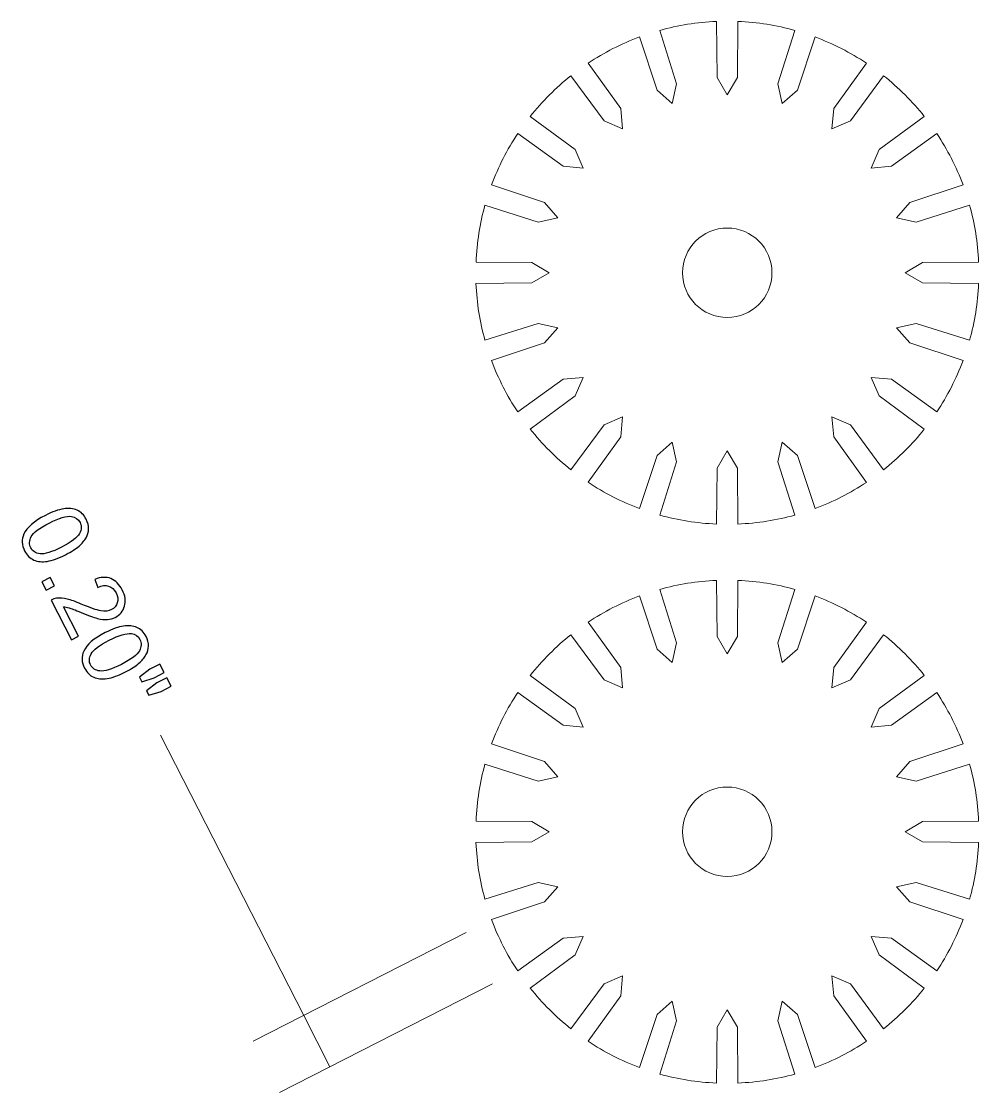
# Model space of a CAD drawing. Header units: centimetres. Extents: x -121 to 177, y -44 to 114.
# Drawn here: x 90.89 to 99.45, y 41.82 to 51.4 of the extents above; entities that cross this region are included whole.
import ezdxf

# ---------------------------------------------------------------- set-up
doc = ezdxf.new("R2010")
doc.units = ezdxf.units.CM
doc.header["$MEASUREMENT"] = 0
doc.layers.add('Layer 1', color=7, linetype='Continuous')

msp = doc.modelspace()

# ---------------------------------------------------------------- linework, layer by layer
at = {"layer": 'Layer 1', "lineweight": 20}
for centre in [(97.2, 49.15), (97.2, 44.15)]:
    msp.add_ellipse(centre, major_axis=(0, 0.4), ratio=1, dxfattribs=at)
for points in [[(97.29533, 51.398), (97.47088, 51.39066), (97.64123, 51.36316), (97.80414, 51.31781), (97.80414, 51.31781), (97.80414, 51.31781), (97.65296, 50.84041), (97.65296, 50.84041), (97.65296, 50.84041), (97.65296, 50.84041), (97.69206, 50.66441), (97.69206, 50.66441), (97.69206, 50.66441), (97.69206, 50.66441), (97.82716, 50.78381), (97.82716, 50.78381), (97.82716, 50.78381), (97.82716, 50.78381), (97.98546, 51.2589), (97.98546, 51.2589), (97.98546, 51.2589), (98.14811, 51.19827), (98.30184, 51.11935), (98.44419, 51.02465), (98.44419, 51.02465), (98.44419, 51.02465), (98.15315, 50.61771), (98.15315, 50.61771), (98.15315, 50.61771), (98.15315, 50.61771), (98.13596, 50.43824), (98.13596, 50.43824), (98.13596, 50.43824), (98.13596, 50.43824), (98.30134, 50.51004), (98.30134, 50.51004), (98.30134, 50.51004), (98.30134, 50.51004), (98.59833, 50.91245), (98.59833, 50.91245), (98.59833, 50.91245), (98.73313, 50.80536), (98.85536, 50.68311), (98.96246, 50.54832), (98.96246, 50.54832), (98.96246, 50.54832), (98.56005, 50.25133), (98.56005, 50.25133), (98.56005, 50.25133), (98.56005, 50.25133), (98.48824, 50.08596), (98.48824, 50.08596), (98.48824, 50.08596), (98.48824, 50.08596), (98.66771, 50.10315), (98.66771, 50.10315), (98.66771, 50.10315), (98.66771, 50.10315), (99.07468, 50.3942), (99.07468, 50.3942), (99.07468, 50.3942), (99.16939, 50.25185), (99.2483, 50.0981), (99.30894, 49.93547), (99.30894, 49.93547), (99.30894, 49.93547), (98.83381, 49.77715), (98.83381, 49.77715), (98.83381, 49.77715), (98.83381, 49.77715), (98.71441, 49.64206), (98.71441, 49.64206), (98.71441, 49.64206), (98.71441, 49.64206), (98.89042, 49.60295), (98.89042, 49.60295), (98.89042, 49.60295), (98.89042, 49.60295), (99.36787, 49.75415), (99.36787, 49.75415), (99.36787, 49.75415), (99.41322, 49.59123), (99.44069, 49.42088), (99.44801, 49.24532), (99.44801, 49.24532), (99.44801, 49.24532), (98.94765, 49.24158), (98.94765, 49.24158), (98.94765, 49.24158), (98.94765, 49.24158), (98.79235, 49.15), (98.79235, 49.15), (98.79235, 49.15), (98.79235, 49.15), (98.94765, 49.05841), (98.94765, 49.05841), (98.94765, 49.05841), (98.94765, 49.05841), (99.44785, 49.05467), (99.44785, 49.05467), (99.44785, 49.05467), (99.44053, 48.87913), (99.41295, 48.70883), (99.36762, 48.54592), (99.36762, 48.54592), (99.36762, 48.54592), (98.89041, 48.69704), (98.89041, 48.69704), (98.89041, 48.69704), (98.89041, 48.69704), (98.71441, 48.65794), (98.71441, 48.65794), (98.71441, 48.65794), (98.71441, 48.65794), (98.83381, 48.52284), (98.83381, 48.52284), (98.83381, 48.52284), (98.83381, 48.52284), (99.30883, 48.36456), (99.30883, 48.36456), (99.30883, 48.36456), (99.24822, 48.20191), (99.1693, 48.04818), (99.07462, 47.90584), (99.07462, 47.90584), (99.07462, 47.90584), (98.66771, 48.19685), (98.66771, 48.19685), (98.66771, 48.19685), (98.66771, 48.19685), (98.48824, 48.21404), (98.48824, 48.21404), (98.48824, 48.21404), (98.48824, 48.21404), (98.56004, 48.04866), (98.56004, 48.04866), (98.56004, 48.04866), (98.56004, 48.04866), (98.96242, 47.7517), (98.96242, 47.7517), (98.96242, 47.7517), (98.85534, 47.61689), (98.73309, 47.49467), (98.59831, 47.38756), (98.59831, 47.38756), (98.59831, 47.38756), (98.30133, 47.78995), (98.30133, 47.78995), (98.30133, 47.78995), (98.30133, 47.78995), (98.13596, 47.86176), (98.13596, 47.86176), (98.13596, 47.86176), (98.13596, 47.86176), (98.15315, 47.68229), (98.15315, 47.68229), (98.15315, 47.68229), (98.15315, 47.68229), (98.4442, 47.27533), (98.4442, 47.27533), (98.4442, 47.27533), (98.30185, 47.18062), (98.1481, 47.10171), (97.98547, 47.04106), (97.98547, 47.04106), (97.98547, 47.04106), (97.82715, 47.51619), (97.82715, 47.51619), (97.82715, 47.51619), (97.82715, 47.51619), (97.69206, 47.63559), (97.69206, 47.63559), (97.69206, 47.63559), (97.69206, 47.63559), (97.65295, 47.45958), (97.65295, 47.45958), (97.65295, 47.45958), (97.65295, 47.45958), (97.80415, 46.98213), (97.80415, 46.98213), (97.80415, 46.98213), (97.64123, 46.93678), (97.47088, 46.90931), (97.29532, 46.90199), (97.29532, 46.90199), (97.29532, 46.90199), (97.29158, 47.40235), (97.29158, 47.40235), (97.29158, 47.40235), (97.29158, 47.40235), (97.2, 47.55765), (97.2, 47.55765), (97.2, 47.55765), (97.2, 47.55765), (97.10841, 47.40235), (97.10841, 47.40235), (97.10841, 47.40235), (97.10841, 47.40235), (97.10467, 46.90215), (97.10467, 46.90215), (97.10467, 46.90215), (96.92913, 46.90947), (96.75883, 46.93705), (96.59592, 46.98238), (96.59592, 46.98238), (96.59592, 46.98238), (96.74704, 47.45959), (96.74704, 47.45959), (96.74704, 47.45959), (96.74704, 47.45959), (96.70794, 47.63559), (96.70794, 47.63559), (96.70794, 47.63559), (96.70794, 47.63559), (96.57284, 47.51619), (96.57284, 47.51619), (96.57284, 47.51619), (96.57284, 47.51619), (96.41456, 47.04117), (96.41456, 47.04117), (96.41456, 47.04117), (96.25191, 47.10178), (96.09818, 47.1807), (95.95584, 47.27538), (95.95584, 47.27538), (95.95584, 47.27538), (96.24685, 47.68229), (96.24685, 47.68229), (96.24685, 47.68229), (96.24685, 47.68229), (96.26404, 47.86176), (96.26404, 47.86176), (96.26404, 47.86176), (96.26404, 47.86176), (96.09866, 47.78996), (96.09866, 47.78996), (96.09866, 47.78996), (96.09866, 47.78996), (95.8017, 47.38758), (95.8017, 47.38758), (95.8017, 47.38758), (95.66689, 47.49466), (95.54467, 47.61691), (95.43756, 47.75169), (95.43756, 47.75169), (95.43756, 47.75169), (95.83995, 48.04867), (95.83995, 48.04867), (95.83995, 48.04867), (95.83995, 48.04867), (95.91176, 48.21404), (95.91176, 48.21404), (95.91176, 48.21404), (95.91176, 48.21404), (95.73229, 48.19685), (95.73229, 48.19685), (95.73229, 48.19685), (95.73229, 48.19685), (95.32533, 47.9058), (95.32533, 47.9058), (95.32533, 47.9058), (95.23062, 48.04815), (95.15171, 48.2019), (95.09106, 48.36453), (95.09106, 48.36453), (95.09106, 48.36453), (95.56619, 48.52285), (95.56619, 48.52285), (95.56619, 48.52285), (95.56619, 48.52285), (95.68559, 48.65794), (95.68559, 48.65794), (95.68559, 48.65794), (95.68559, 48.65794), (95.50958, 48.69705), (95.50958, 48.69705), (95.50958, 48.69705), (95.50958, 48.69705), (95.03213, 48.54585), (95.03213, 48.54585), (95.03213, 48.54585), (94.98678, 48.70877), (94.95931, 48.87912), (94.95199, 49.05468), (94.95199, 49.05468), (94.95199, 49.05468), (95.45235, 49.05842), (95.45235, 49.05842), (95.45235, 49.05842), (95.45235, 49.05842), (95.60765, 49.15), (95.60765, 49.15), (95.60765, 49.15), (95.60765, 49.15), (95.45235, 49.24159), (95.45235, 49.24159), (95.45235, 49.24159), (95.45235, 49.24159), (94.95215, 49.24533), (94.95215, 49.24533), (94.95215, 49.24533), (94.95947, 49.42087), (94.98705, 49.59117), (95.03238, 49.75408), (95.03238, 49.75408), (95.03238, 49.75408), (95.50959, 49.60296), (95.50959, 49.60296), (95.50959, 49.60296), (95.50959, 49.60296), (95.68559, 49.64206), (95.68559, 49.64206), (95.68559, 49.64206), (95.68559, 49.64206), (95.56619, 49.77716), (95.56619, 49.77716), (95.56619, 49.77716), (95.56619, 49.77716), (95.09117, 49.93544), (95.09117, 49.93544), (95.09117, 49.93544), (95.15178, 50.09809), (95.2307, 50.25182), (95.32538, 50.39416), (95.32538, 50.39416), (95.32538, 50.39416), (95.73229, 50.10315), (95.73229, 50.10315), (95.73229, 50.10315), (95.73229, 50.10315), (95.91176, 50.08596), (95.91176, 50.08596), (95.91176, 50.08596), (95.91176, 50.08596), (95.83996, 50.25134), (95.83996, 50.25134), (95.83996, 50.25134), (95.83996, 50.25134), (95.43758, 50.5483), (95.43758, 50.5483), (95.43758, 50.5483), (95.54466, 50.68311), (95.66691, 50.80533), (95.80169, 50.91244), (95.80169, 50.91244), (95.80169, 50.91244), (96.09867, 50.51005), (96.09867, 50.51005), (96.09867, 50.51005), (96.09867, 50.51005), (96.26404, 50.43824), (96.26404, 50.43824), (96.26404, 50.43824), (96.26404, 50.43824), (96.24685, 50.61771), (96.24685, 50.61771), (96.24685, 50.61771), (96.24685, 50.61771), (95.9558, 51.02467), (95.9558, 51.02467), (95.9558, 51.02467), (96.09815, 51.11938), (96.2519, 51.19829), (96.41453, 51.25894), (96.41453, 51.25894), (96.41453, 51.25894), (96.57285, 50.78381), (96.57285, 50.78381), (96.57285, 50.78381), (96.57285, 50.78381), (96.70794, 50.66441), (96.70794, 50.66441), (96.70794, 50.66441), (96.70794, 50.66441), (96.74705, 50.84042), (96.74705, 50.84042), (96.74705, 50.84042), (96.74705, 50.84042), (96.59585, 51.31787), (96.59585, 51.31787), (96.59585, 51.31787), (96.75877, 51.36322), (96.92912, 51.39069), (97.10468, 51.39801), (97.10468, 51.39801), (97.10468, 51.39801), (97.10842, 50.89765), (97.10842, 50.89765), (97.10842, 50.89765), (97.10842, 50.89765), (97.2, 50.74235), (97.2, 50.74235), (97.2, 50.74235), (97.2, 50.74235), (97.29159, 50.89765), (97.29159, 50.89765), (97.29159, 50.89765), (97.29159, 50.89765), (97.29533, 51.398), (97.29533, 51.398)], [(97.29533, 46.398), (97.47088, 46.39066), (97.64123, 46.36316), (97.80414, 46.31781), (97.80414, 46.31781), (97.80414, 46.31781), (97.65296, 45.84041), (97.65296, 45.84041), (97.65296, 45.84041), (97.65296, 45.84041), (97.69206, 45.66441), (97.69206, 45.66441), (97.69206, 45.66441), (97.69206, 45.66441), (97.82716, 45.78381), (97.82716, 45.78381), (97.82716, 45.78381), (97.82716, 45.78381), (97.98546, 46.2589), (97.98546, 46.2589), (97.98546, 46.2589), (98.14811, 46.19827), (98.30184, 46.11935), (98.44419, 46.02465), (98.44419, 46.02465), (98.44419, 46.02465), (98.15315, 45.61771), (98.15315, 45.61771), (98.15315, 45.61771), (98.15315, 45.61771), (98.13596, 45.43824), (98.13596, 45.43824), (98.13596, 45.43824), (98.13596, 45.43824), (98.30134, 45.51004), (98.30134, 45.51004), (98.30134, 45.51004), (98.30134, 45.51004), (98.59833, 45.91245), (98.59833, 45.91245), (98.59833, 45.91245), (98.73313, 45.80536), (98.85536, 45.68311), (98.96246, 45.54832), (98.96246, 45.54832), (98.96246, 45.54832), (98.56005, 45.25133), (98.56005, 45.25133), (98.56005, 45.25133), (98.56005, 45.25133), (98.48824, 45.08596), (98.48824, 45.08596), (98.48824, 45.08596), (98.48824, 45.08596), (98.66771, 45.10315), (98.66771, 45.10315), (98.66771, 45.10315), (98.66771, 45.10315), (99.07468, 45.3942), (99.07468, 45.3942), (99.07468, 45.3942), (99.16939, 45.25185), (99.2483, 45.0981), (99.30894, 44.93547), (99.30894, 44.93547), (99.30894, 44.93547), (98.83381, 44.77715), (98.83381, 44.77715), (98.83381, 44.77715), (98.83381, 44.77715), (98.71441, 44.64206), (98.71441, 44.64206), (98.71441, 44.64206), (98.71441, 44.64206), (98.89042, 44.60295), (98.89042, 44.60295), (98.89042, 44.60295), (98.89042, 44.60295), (99.36787, 44.75415), (99.36787, 44.75415), (99.36787, 44.75415), (99.41322, 44.59123), (99.44069, 44.42088), (99.44801, 44.24532), (99.44801, 44.24532), (99.44801, 44.24532), (98.94765, 44.24158), (98.94765, 44.24158), (98.94765, 44.24158), (98.94765, 44.24158), (98.79235, 44.15), (98.79235, 44.15), (98.79235, 44.15), (98.79235, 44.15), (98.94765, 44.05841), (98.94765, 44.05841), (98.94765, 44.05841), (98.94765, 44.05841), (99.44785, 44.05467), (99.44785, 44.05467), (99.44785, 44.05467), (99.44053, 43.87913), (99.41295, 43.70883), (99.36762, 43.54592), (99.36762, 43.54592), (99.36762, 43.54592), (98.89041, 43.69704), (98.89041, 43.69704), (98.89041, 43.69704), (98.89041, 43.69704), (98.71441, 43.65794), (98.71441, 43.65794), (98.71441, 43.65794), (98.71441, 43.65794), (98.83381, 43.52284), (98.83381, 43.52284), (98.83381, 43.52284), (98.83381, 43.52284), (99.30883, 43.36456), (99.30883, 43.36456), (99.30883, 43.36456), (99.24822, 43.20191), (99.1693, 43.04818), (99.07462, 42.90584), (99.07462, 42.90584), (99.07462, 42.90584), (98.66771, 43.19685), (98.66771, 43.19685), (98.66771, 43.19685), (98.66771, 43.19685), (98.48824, 43.21404), (98.48824, 43.21404), (98.48824, 43.21404), (98.48824, 43.21404), (98.56004, 43.04866), (98.56004, 43.04866), (98.56004, 43.04866), (98.56004, 43.04866), (98.96242, 42.7517), (98.96242, 42.7517), (98.96242, 42.7517), (98.85534, 42.61689), (98.73309, 42.49467), (98.59831, 42.38756), (98.59831, 42.38756), (98.59831, 42.38756), (98.30133, 42.78995), (98.30133, 42.78995), (98.30133, 42.78995), (98.30133, 42.78995), (98.13596, 42.86176), (98.13596, 42.86176), (98.13596, 42.86176), (98.13596, 42.86176), (98.15315, 42.68229), (98.15315, 42.68229), (98.15315, 42.68229), (98.15315, 42.68229), (98.4442, 42.27533), (98.4442, 42.27533), (98.4442, 42.27533), (98.30185, 42.18062), (98.1481, 42.10171), (97.98547, 42.04106), (97.98547, 42.04106), (97.98547, 42.04106), (97.82715, 42.51619), (97.82715, 42.51619), (97.82715, 42.51619), (97.82715, 42.51619), (97.69206, 42.63559), (97.69206, 42.63559), (97.69206, 42.63559), (97.69206, 42.63559), (97.65295, 42.45958), (97.65295, 42.45958), (97.65295, 42.45958), (97.65295, 42.45958), (97.80415, 41.98213), (97.80415, 41.98213), (97.80415, 41.98213), (97.64123, 41.93678), (97.47088, 41.90931), (97.29532, 41.90199), (97.29532, 41.90199), (97.29532, 41.90199), (97.29158, 42.40235), (97.29158, 42.40235), (97.29158, 42.40235), (97.29158, 42.40235), (97.2, 42.55765), (97.2, 42.55765), (97.2, 42.55765), (97.2, 42.55765), (97.10841, 42.40235), (97.10841, 42.40235), (97.10841, 42.40235), (97.10841, 42.40235), (97.10467, 41.90215), (97.10467, 41.90215), (97.10467, 41.90215), (96.92913, 41.90947), (96.75883, 41.93705), (96.59592, 41.98238), (96.59592, 41.98238), (96.59592, 41.98238), (96.74704, 42.45959), (96.74704, 42.45959), (96.74704, 42.45959), (96.74704, 42.45959), (96.70794, 42.63559), (96.70794, 42.63559), (96.70794, 42.63559), (96.70794, 42.63559), (96.57284, 42.51619), (96.57284, 42.51619), (96.57284, 42.51619), (96.57284, 42.51619), (96.41456, 42.04117), (96.41456, 42.04117), (96.41456, 42.04117), (96.25191, 42.10178), (96.09818, 42.1807), (95.95584, 42.27538), (95.95584, 42.27538), (95.95584, 42.27538), (96.24685, 42.68229), (96.24685, 42.68229), (96.24685, 42.68229), (96.24685, 42.68229), (96.26404, 42.86176), (96.26404, 42.86176), (96.26404, 42.86176), (96.26404, 42.86176), (96.09866, 42.78996), (96.09866, 42.78996), (96.09866, 42.78996), (96.09866, 42.78996), (95.8017, 42.38758), (95.8017, 42.38758), (95.8017, 42.38758), (95.66689, 42.49466), (95.54467, 42.61691), (95.43756, 42.75169), (95.43756, 42.75169), (95.43756, 42.75169), (95.83995, 43.04867), (95.83995, 43.04867), (95.83995, 43.04867), (95.83995, 43.04867), (95.91176, 43.21404), (95.91176, 43.21404), (95.91176, 43.21404), (95.91176, 43.21404), (95.73229, 43.19685), (95.73229, 43.19685), (95.73229, 43.19685), (95.73229, 43.19685), (95.32533, 42.9058), (95.32533, 42.9058), (95.32533, 42.9058), (95.23062, 43.04815), (95.15171, 43.2019), (95.09106, 43.36453), (95.09106, 43.36453), (95.09106, 43.36453), (95.56619, 43.52285), (95.56619, 43.52285), (95.56619, 43.52285), (95.56619, 43.52285), (95.68559, 43.65794), (95.68559, 43.65794), (95.68559, 43.65794), (95.68559, 43.65794), (95.50958, 43.69705), (95.50958, 43.69705), (95.50958, 43.69705), (95.50958, 43.69705), (95.03213, 43.54585), (95.03213, 43.54585), (95.03213, 43.54585), (94.98678, 43.70877), (94.95931, 43.87912), (94.95199, 44.05468), (94.95199, 44.05468), (94.95199, 44.05468), (95.45235, 44.05842), (95.45235, 44.05842), (95.45235, 44.05842), (95.45235, 44.05842), (95.60765, 44.15), (95.60765, 44.15), (95.60765, 44.15), (95.60765, 44.15), (95.45235, 44.24159), (95.45235, 44.24159), (95.45235, 44.24159), (95.45235, 44.24159), (94.95215, 44.24533), (94.95215, 44.24533), (94.95215, 44.24533), (94.95947, 44.42087), (94.98705, 44.59117), (95.03238, 44.75408), (95.03238, 44.75408), (95.03238, 44.75408), (95.50959, 44.60296), (95.50959, 44.60296), (95.50959, 44.60296), (95.50959, 44.60296), (95.68559, 44.64206), (95.68559, 44.64206), (95.68559, 44.64206), (95.68559, 44.64206), (95.56619, 44.77716), (95.56619, 44.77716), (95.56619, 44.77716), (95.56619, 44.77716), (95.09117, 44.93544), (95.09117, 44.93544), (95.09117, 44.93544), (95.15178, 45.09809), (95.2307, 45.25182), (95.32538, 45.39416), (95.32538, 45.39416), (95.32538, 45.39416), (95.73229, 45.10315), (95.73229, 45.10315), (95.73229, 45.10315), (95.73229, 45.10315), (95.91176, 45.08596), (95.91176, 45.08596), (95.91176, 45.08596), (95.91176, 45.08596), (95.83996, 45.25134), (95.83996, 45.25134), (95.83996, 45.25134), (95.83996, 45.25134), (95.43758, 45.5483), (95.43758, 45.5483), (95.43758, 45.5483), (95.54466, 45.68311), (95.66691, 45.80533), (95.80169, 45.91244), (95.80169, 45.91244), (95.80169, 45.91244), (96.09867, 45.51005), (96.09867, 45.51005), (96.09867, 45.51005), (96.09867, 45.51005), (96.26404, 45.43824), (96.26404, 45.43824), (96.26404, 45.43824), (96.26404, 45.43824), (96.24685, 45.61771), (96.24685, 45.61771), (96.24685, 45.61771), (96.24685, 45.61771), (95.9558, 46.02467), (95.9558, 46.02467), (95.9558, 46.02467), (96.09815, 46.11938), (96.2519, 46.19829), (96.41453, 46.25894), (96.41453, 46.25894), (96.41453, 46.25894), (96.57285, 45.78381), (96.57285, 45.78381), (96.57285, 45.78381), (96.57285, 45.78381), (96.70794, 45.66441), (96.70794, 45.66441), (96.70794, 45.66441), (96.70794, 45.66441), (96.74705, 45.84042), (96.74705, 45.84042), (96.74705, 45.84042), (96.74705, 45.84042), (96.59585, 46.31787), (96.59585, 46.31787), (96.59585, 46.31787), (96.75877, 46.36322), (96.92912, 46.39069), (97.10468, 46.39801), (97.10468, 46.39801), (97.10468, 46.39801), (97.10842, 45.89765), (97.10842, 45.89765), (97.10842, 45.89765), (97.10842, 45.89765), (97.2, 45.74235), (97.2, 45.74235), (97.2, 45.74235), (97.2, 45.74235), (97.29159, 45.89765), (97.29159, 45.89765), (97.29159, 45.89765), (97.29159, 45.89765), (97.29533, 46.398), (97.29533, 46.398)]]:
    msp.add_open_spline(points, degree=3, knots=[0, 0, 0, 0, 0.01, 0.01, 0.01, 0.01, 0.02, 0.02, 0.02, 0.02, 0.03, 0.03, 0.03, 0.03, 0.04, 0.04, 0.04, 0.04, 0.05, 0.05, 0.05, 0.05, 0.06, 0.06, 0.06, 0.06, 0.07, 0.07, 0.07, 0.07, 0.08, 0.08, 0.08, 0.08, 0.09, 0.09, 0.09, 0.09, 0.1, 0.1, 0.1, 0.1, 0.11, 0.11, 0.11, 0.11, 0.12, 0.12, 0.12, 0.12, 0.13, 0.13, 0.13, 0.13, 0.14, 0.14, 0.14, 0.14, 0.15, 0.15, 0.15, 0.15, 0.16, 0.16, 0.16, 0.16, 0.17, 0.17, 0.17, 0.17, 0.18, 0.18, 0.18, 0.18, 0.19, 0.19, 0.19, 0.19, 0.2, 0.2, 0.2, 0.2, 0.21, 0.21, 0.21, 0.21, 0.22, 0.22, 0.22, 0.22, 0.23, 0.23, 0.23, 0.23, 0.24, 0.24, 0.24, 0.24, 0.25, 0.25, 0.25, 0.25, 0.26, 0.26, 0.26, 0.26, 0.27, 0.27, 0.27, 0.27, 0.28, 0.28, 0.28, 0.28, 0.29, 0.29, 0.29, 0.29, 0.3, 0.3, 0.3, 0.3, 0.31, 0.31, 0.31, 0.31, 0.32, 0.32, 0.32, 0.32, 0.33, 0.33, 0.33, 0.33, 0.34, 0.34, 0.34, 0.34, 0.35, 0.35, 0.35, 0.35, 0.36, 0.36, 0.36, 0.36, 0.37, 0.37, 0.37, 0.37, 0.38, 0.38, 0.38, 0.38, 0.39, 0.39, 0.39, 0.39, 0.4, 0.4, 0.4, 0.4, 0.41, 0.41, 0.41, 0.41, 0.42, 0.42, 0.42, 0.42, 0.43, 0.43, 0.43, 0.43, 0.44, 0.44, 0.44, 0.44, 0.45, 0.45, 0.45, 0.45, 0.46, 0.46, 0.46, 0.46, 0.47, 0.47, 0.47, 0.47, 0.48, 0.48, 0.48, 0.48, 0.49, 0.49, 0.49, 0.49, 0.5, 0.5, 0.5, 0.5, 0.51, 0.51, 0.51, 0.51, 0.52, 0.52, 0.52, 0.52, 0.53, 0.53, 0.53, 0.53, 0.54, 0.54, 0.54, 0.54, 0.55, 0.55, 0.55, 0.55, 0.56, 0.56, 0.56, 0.56, 0.57, 0.57, 0.57, 0.57, 0.58, 0.58, 0.58, 0.58, 0.59, 0.59, 0.59, 0.59, 0.6, 0.6, 0.6, 0.6, 0.61, 0.61, 0.61, 0.61, 0.62, 0.62, 0.62, 0.62, 0.63, 0.63, 0.63, 0.63, 0.64, 0.64, 0.64, 0.64, 0.65, 0.65, 0.65, 0.65, 0.66, 0.66, 0.66, 0.66, 0.67, 0.67, 0.67, 0.67, 0.68, 0.68, 0.68, 0.68, 0.69, 0.69, 0.69, 0.69, 0.7, 0.7, 0.7, 0.7, 0.71, 0.71, 0.71, 0.71, 0.72, 0.72, 0.72, 0.72, 0.73, 0.73, 0.73, 0.73, 0.74, 0.74, 0.74, 0.74, 0.75, 0.75, 0.75, 0.75, 0.76, 0.76, 0.76, 0.76, 0.77, 0.77, 0.77, 0.77, 0.78, 0.78, 0.78, 0.78, 0.79, 0.79, 0.79, 0.79, 0.8, 0.8, 0.8, 0.8, 0.81, 0.81, 0.81, 0.81, 0.82, 0.82, 0.82, 0.82, 0.83, 0.83, 0.83, 0.83, 0.84, 0.84, 0.84, 0.84, 0.85, 0.85, 0.85, 0.85, 0.86, 0.86, 0.86, 0.86, 0.87, 0.87, 0.87, 0.87, 0.88, 0.88, 0.88, 0.88, 0.89, 0.89, 0.89, 0.89, 0.9, 0.9, 0.9, 0.9, 0.91, 0.91, 0.91, 0.91, 0.92, 0.92, 0.92, 0.92, 0.93, 0.93, 0.93, 0.93, 0.94, 0.94, 0.94, 0.94, 0.95, 0.95, 0.95, 0.95, 0.96, 0.96, 0.96, 0.96, 0.97, 0.97, 0.97, 0.97, 0.98, 0.98, 0.98, 0.98, 0.99, 0.99, 0.99, 0.99, 1, 1, 1, 1], dxfattribs=at)
at = {"layer": 'Layer 1'}
for points, knots in [([(91.09967, 46.97914), (91.16343, 47.01179), (91.21802, 47.03159), (91.26359, 47.03842), (91.26359, 47.03842), (91.30916, 47.04523), (91.3491, 47.04104), (91.38354, 47.02611), (91.38354, 47.02611), (91.41785, 47.01104), (91.44511, 46.98383), (91.46519, 46.94462), (91.46519, 46.94462), (91.48003, 46.9157), (91.48725, 46.88735), (91.48685, 46.85955), (91.48685, 46.85955), (91.48631, 46.83175), (91.47886, 46.80507), (91.46421, 46.77966), (91.46421, 46.77966), (91.44956, 46.7541), (91.42855, 46.72925), (91.4012, 46.70509), (91.4012, 46.70509), (91.37385, 46.68079), (91.33337, 46.65493), (91.27991, 46.62751), (91.27991, 46.62751), (91.21673, 46.59513), (91.16228, 46.57548), (91.11671, 46.56852), (91.11671, 46.56852), (91.07127, 46.56156), (91.03119, 46.56562), (90.99675, 46.58054), (90.99675, 46.58054), (90.9623, 46.59561), (90.9349, 46.62281), (90.91468, 46.66231), (90.91468, 46.66231), (90.88796, 46.71421), (90.88566, 46.76459), (90.90778, 46.81343), (90.90778, 46.81343), (90.93439, 46.87202), (90.9984, 46.92725), (91.09967, 46.97914)], [0, 0, 0, 0, 0.0833333, 0.0833333, 0.0833333, 0.0833333, 0.1666667, 0.1666667, 0.1666667, 0.1666667, 0.25, 0.25, 0.25, 0.25, 0.3333333, 0.3333333, 0.3333333, 0.3333333, 0.4166667, 0.4166667, 0.4166667, 0.4166667, 0.5, 0.5, 0.5, 0.5, 0.5833333, 0.5833333, 0.5833333, 0.5833333, 0.6666667, 0.6666667, 0.6666667, 0.6666667, 0.75, 0.75, 0.75, 0.75, 0.8333333, 0.8333333, 0.8333333, 0.8333333, 0.9166667, 0.9166667, 0.9166667, 0.9166667, 1, 1, 1, 1]), ([(91.13445, 46.91115), (91.04602, 46.86577), (90.99243, 46.82509), (90.97369, 46.78937), (90.97369, 46.78937), (90.95511, 46.75365), (90.95358, 46.72063), (90.96913, 46.69016), (90.96913, 46.69016), (90.98468, 46.65983), (91.01249, 46.6418), (91.05258, 46.63619), (91.05258, 46.63619), (91.09266, 46.63044), (91.15685, 46.65039), (91.245, 46.69564), (91.245, 46.69564), (91.33386, 46.74115), (91.38744, 46.7817), (91.40604, 46.81742), (91.40604, 46.81742), (91.42449, 46.85314), (91.42587, 46.8863), (91.41004, 46.91719), (91.41004, 46.91719), (91.39448, 46.94766), (91.36921, 46.96527), (91.33407, 46.97032), (91.33407, 46.97032), (91.28961, 46.97621), (91.22303, 46.95653), (91.13445, 46.91115)], [0, 0, 0, 0, 0.125, 0.125, 0.125, 0.125, 0.25, 0.25, 0.25, 0.25, 0.375, 0.375, 0.375, 0.375, 0.5, 0.5, 0.5, 0.5, 0.625, 0.625, 0.625, 0.625, 0.75, 0.75, 0.75, 0.75, 0.875, 0.875, 0.875, 0.875, 1, 1, 1, 1]), ([(91.06692, 46.38626), (91.06692, 46.38626), (91.14238, 46.425), (91.14238, 46.425), (91.14238, 46.425), (91.14238, 46.425), (91.18097, 46.34953), (91.18097, 46.34953), (91.18097, 46.34953), (91.18097, 46.34953), (91.10565, 46.31094), (91.10565, 46.31094), (91.10565, 46.31094), (91.10565, 46.31094), (91.06692, 46.38626), (91.06692, 46.38626)], [0, 0, 0, 0, 0.25, 0.25, 0.25, 0.25, 0.5, 0.5, 0.5, 0.5, 0.75, 0.75, 0.75, 0.75, 1, 1, 1, 1]), ([(91.39697, 45.89869), (91.39697, 45.89869), (91.33336, 45.86603), (91.33336, 45.86603), (91.33336, 45.86603), (91.33336, 45.86603), (91.15058, 46.22232), (91.15058, 46.22232), (91.15058, 46.22232), (91.16623, 46.23108), (91.18287, 46.23632), (91.20051, 46.23817), (91.20051, 46.23817), (91.22943, 46.24158), (91.26076, 46.23935), (91.29449, 46.23148), (91.29449, 46.23148), (91.32838, 46.22347), (91.3703, 46.20855), (91.42055, 46.18673), (91.42055, 46.18673), (91.49876, 46.15279), (91.55705, 46.13267), (91.59572, 46.12649), (91.59572, 46.12649), (91.63439, 46.12031), (91.66615, 46.12359), (91.69111, 46.13645), (91.69111, 46.13645), (91.71734, 46.14988), (91.73468, 46.17065), (91.74312, 46.1986), (91.74312, 46.1986), (91.75156, 46.22654), (91.74801, 46.25561), (91.73246, 46.28579), (91.73246, 46.28579), (91.7162, 46.31767), (91.6936, 46.33825), (91.66466, 46.34753), (91.66466, 46.34753), (91.63573, 46.35696), (91.60426, 46.35299), (91.57028, 46.33588), (91.57028, 46.33588), (91.57028, 46.33588), (91.54241, 46.40753), (91.54241, 46.40753), (91.54241, 46.40753), (91.59545, 46.42889), (91.64314, 46.43119), (91.68535, 46.41444), (91.68535, 46.41444), (91.72755, 46.39769), (91.76174, 46.36371), (91.78803, 46.31252), (91.78803, 46.31252), (91.81461, 46.26075), (91.82128, 46.21235), (91.80806, 46.16762), (91.80806, 46.16762), (91.79484, 46.12273), (91.76707, 46.08939), (91.72462, 46.06762), (91.72462, 46.06762), (91.70303, 46.0566), (91.67962, 46.05009), (91.65422, 46.04823), (91.65422, 46.04823), (91.62883, 46.04637), (91.59933, 46.04973), (91.56587, 46.05845), (91.56587, 46.05845), (91.53228, 46.06703), (91.48315, 46.0849), (91.41864, 46.11179), (91.41864, 46.11179), (91.36486, 46.13446), (91.32915, 46.14826), (91.3115, 46.15346), (91.3115, 46.15346), (91.29386, 46.15867), (91.27707, 46.16189), (91.26126, 46.16302), (91.26126, 46.16302), (91.26126, 46.16302), (91.39697, 45.89869), (91.39697, 45.89869)], [0, 0, 0, 0, 0.0454545, 0.0454545, 0.0454545, 0.0454545, 0.0909091, 0.0909091, 0.0909091, 0.0909091, 0.1363636, 0.1363636, 0.1363636, 0.1363636, 0.1818182, 0.1818182, 0.1818182, 0.1818182, 0.2272727, 0.2272727, 0.2272727, 0.2272727, 0.2727273, 0.2727273, 0.2727273, 0.2727273, 0.3181818, 0.3181818, 0.3181818, 0.3181818, 0.3636364, 0.3636364, 0.3636364, 0.3636364, 0.4090909, 0.4090909, 0.4090909, 0.4090909, 0.4545455, 0.4545455, 0.4545455, 0.4545455, 0.5, 0.5, 0.5, 0.5, 0.5454545, 0.5454545, 0.5454545, 0.5454545, 0.5909091, 0.5909091, 0.5909091, 0.5909091, 0.6363636, 0.6363636, 0.6363636, 0.6363636, 0.6818182, 0.6818182, 0.6818182, 0.6818182, 0.7272727, 0.7272727, 0.7272727, 0.7272727, 0.7727273, 0.7727273, 0.7727273, 0.7727273, 0.8181818, 0.8181818, 0.8181818, 0.8181818, 0.8636364, 0.8636364, 0.8636364, 0.8636364, 0.9090909, 0.9090909, 0.9090909, 0.9090909, 0.9545455, 0.9545455, 0.9545455, 0.9545455, 1, 1, 1, 1]), ([(91.63499, 45.93092), (91.69875, 45.96357), (91.75334, 45.98337), (91.79891, 45.9902), (91.79891, 45.9902), (91.84448, 45.99701), (91.88442, 45.99282), (91.91886, 45.97789), (91.91886, 45.97789), (91.95317, 45.96282), (91.98043, 45.93561), (92.00051, 45.8964), (92.00051, 45.8964), (92.01535, 45.86748), (92.02257, 45.83913), (92.02217, 45.81133), (92.02217, 45.81133), (92.02163, 45.78353), (92.01418, 45.75685), (91.99953, 45.73144), (91.99953, 45.73144), (91.98488, 45.70588), (91.96387, 45.68103), (91.93652, 45.65687), (91.93652, 45.65687), (91.90917, 45.63257), (91.86869, 45.60671), (91.81523, 45.57929), (91.81523, 45.57929), (91.75205, 45.54691), (91.6976, 45.52726), (91.65203, 45.5203), (91.65203, 45.5203), (91.60659, 45.51334), (91.56651, 45.5174), (91.53207, 45.53232), (91.53207, 45.53232), (91.49762, 45.54739), (91.47022, 45.57459), (91.45, 45.61409), (91.45, 45.61409), (91.42328, 45.66599), (91.42098, 45.71637), (91.4431, 45.76521), (91.4431, 45.76521), (91.46971, 45.8238), (91.53372, 45.87903), (91.63499, 45.93092)], [0, 0, 0, 0, 0.0833333, 0.0833333, 0.0833333, 0.0833333, 0.1666667, 0.1666667, 0.1666667, 0.1666667, 0.25, 0.25, 0.25, 0.25, 0.3333333, 0.3333333, 0.3333333, 0.3333333, 0.4166667, 0.4166667, 0.4166667, 0.4166667, 0.5, 0.5, 0.5, 0.5, 0.5833333, 0.5833333, 0.5833333, 0.5833333, 0.6666667, 0.6666667, 0.6666667, 0.6666667, 0.75, 0.75, 0.75, 0.75, 0.8333333, 0.8333333, 0.8333333, 0.8333333, 0.9166667, 0.9166667, 0.9166667, 0.9166667, 1, 1, 1, 1]), ([(91.66977, 45.86293), (91.58134, 45.81755), (91.52775, 45.77687), (91.50901, 45.74115), (91.50901, 45.74115), (91.49043, 45.70543), (91.4889, 45.67241), (91.50445, 45.64194), (91.50445, 45.64194), (91.52, 45.61161), (91.54781, 45.59358), (91.5879, 45.58797), (91.5879, 45.58797), (91.62798, 45.58222), (91.69217, 45.60217), (91.78032, 45.64742), (91.78032, 45.64742), (91.86918, 45.69293), (91.92276, 45.73348), (91.94136, 45.7692), (91.94136, 45.7692), (91.95981, 45.80492), (91.96119, 45.83808), (91.94536, 45.86897), (91.94536, 45.86897), (91.9298, 45.89944), (91.90453, 45.91705), (91.86939, 45.9221), (91.86939, 45.9221), (91.82493, 45.92799), (91.75835, 45.90831), (91.66977, 45.86293)], [0, 0, 0, 0, 0.125, 0.125, 0.125, 0.125, 0.25, 0.25, 0.25, 0.25, 0.375, 0.375, 0.375, 0.375, 0.5, 0.5, 0.5, 0.5, 0.625, 0.625, 0.625, 0.625, 0.75, 0.75, 0.75, 0.75, 0.875, 0.875, 0.875, 0.875, 1, 1, 1, 1]), ([(91.94256, 45.5321), (91.94256, 45.5321), (92.03577, 45.60315), (92.03577, 45.60315), (92.03577, 45.60315), (92.03577, 45.60315), (92.12407, 45.64839), (92.12407, 45.64839), (92.12407, 45.64839), (92.12407, 45.64839), (92.16266, 45.57294), (92.16266, 45.57294), (92.16266, 45.57294), (92.16266, 45.57294), (92.07451, 45.5277), (92.07451, 45.5277), (92.07451, 45.5277), (92.07451, 45.5277), (91.96335, 45.49161), (91.96335, 45.49161), (91.96335, 45.49161), (91.96335, 45.49161), (91.94256, 45.5321), (91.94256, 45.5321)], [0, 0, 0, 0, 0.1666667, 0.1666667, 0.1666667, 0.1666667, 0.3333333, 0.3333333, 0.3333333, 0.3333333, 0.5, 0.5, 0.5, 0.5, 0.6666667, 0.6666667, 0.6666667, 0.6666667, 0.8333333, 0.8333333, 0.8333333, 0.8333333, 1, 1, 1, 1]), ([(92.00505, 45.41037), (92.00505, 45.41037), (92.09839, 45.48101), (92.09839, 45.48101), (92.09839, 45.48101), (92.09839, 45.48101), (92.18669, 45.52625), (92.18669, 45.52625), (92.18669, 45.52625), (92.18669, 45.52625), (92.22529, 45.45093), (92.22529, 45.45093), (92.22529, 45.45093), (92.22529, 45.45093), (92.13713, 45.4057), (92.13713, 45.4057), (92.13713, 45.4057), (92.13713, 45.4057), (92.02541, 45.3706), (92.02541, 45.3706), (92.02541, 45.3706), (92.02541, 45.3706), (92.00505, 45.41037), (92.00505, 45.41037)], [0, 0, 0, 0, 0.1666667, 0.1666667, 0.1666667, 0.1666667, 0.3333333, 0.3333333, 0.3333333, 0.3333333, 0.5, 0.5, 0.5, 0.5, 0.6666667, 0.6666667, 0.6666667, 0.6666667, 0.8333333, 0.8333333, 0.8333333, 0.8333333, 1, 1, 1, 1])]:
    msp.add_open_spline(points, degree=3, knots=knots, dxfattribs=at)
at = {"layer": 'Layer 1', "lineweight": 20}
for points in [[(93.41142, 42.50675), (93.41142, 42.50675), (92.13064, 45.01467), (92.13064, 45.01467)], [(94.86485, 43.24901), (94.86485, 43.24901), (92.959, 42.2757), (92.959, 42.2757)], [(95.09912, 42.79028), (95.09912, 42.79028), (93.19327, 41.81697), (93.19327, 41.81697)], [(93.41142, 42.50675), (93.41142, 42.50675), (93.64569, 42.04802), (93.64569, 42.04802)]]:
    msp.add_open_spline(points, degree=3, dxfattribs=at)

doc.saveas('drawing.dxf')
